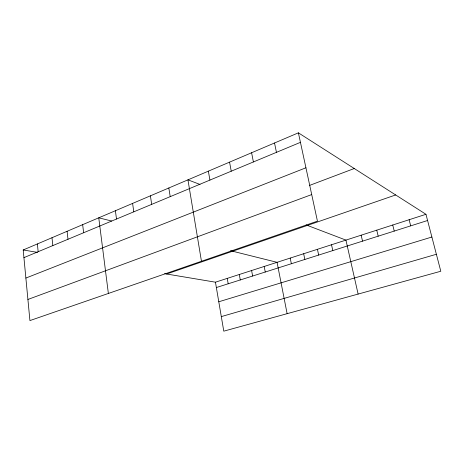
<?xml version="1.0" encoding="UTF-8"?>
<svg xmlns="http://www.w3.org/2000/svg" width="464" height="464" viewBox="0 0 464 464"><rect width="100%" height="100%" fill="white"/><g stroke="black" fill="none" stroke-linecap="round" stroke-linejoin="round"><path stroke-width="0.7" d="M298.393 132.837L317.446 221.16L29.922 320.583L23.2 249.974L298.393 132.837L425.964 214.298L440.8 271.249L223.781 331.163L215.447 282.187L164.616 273.673M23.931 257.636L300.44 142.344M25.874 278.064L305.933 167.788M309.529 185.426L354.27 168.519M27.91 299.46L311.709 194.578M166.64 274.009L395.682 194.961M215.447 282.187L425.964 214.298M216.357 287.541L427.582 220.504M218.782 301.774L431.885 237.023M221.305 316.605L436.38 254.272M23.2 249.974L37.474 252.37M111.621 221.026L98.757 217.813L108.373 293.457M230.533 250.711L277.054 262.322L287.123 313.676M199.996 184.446L187.943 179.846L201.457 261.267M306.118 224.918L345.935 240.108L358.115 294.077M409.138 219.727L410.692 225.864M392.741 225.011L394.232 231.089M376.751 230.167L378.189 236.182M361.154 235.202L362.535 241.147M331.516 244.754L332.798 250.589M317.434 249.301L318.664 255.072M303.665 253.738L304.854 259.457M274.526 142.993L276.445 152.349M290.209 258.077L291.351 263.743M251.604 152.749L253.39 161.959M264.19 266.469L265.251 272.026M251.604 270.529L252.625 276.034M229.564 162.133L231.234 171.199M239.291 274.497L240.277 279.954M227.244 278.383L228.189 283.788M208.359 171.158L209.919 180.084M168.838 187.978L170.207 196.643M150.406 195.831L151.682 204.369M132.6 203.406L133.794 211.828M115.391 210.731L116.505 219.037M82.662 224.663L83.63 232.742M67.083 231.298L67.988 239.267M51.991 237.719L52.838 245.584M37.375 243.942L38.158 251.703"/></g></svg>
